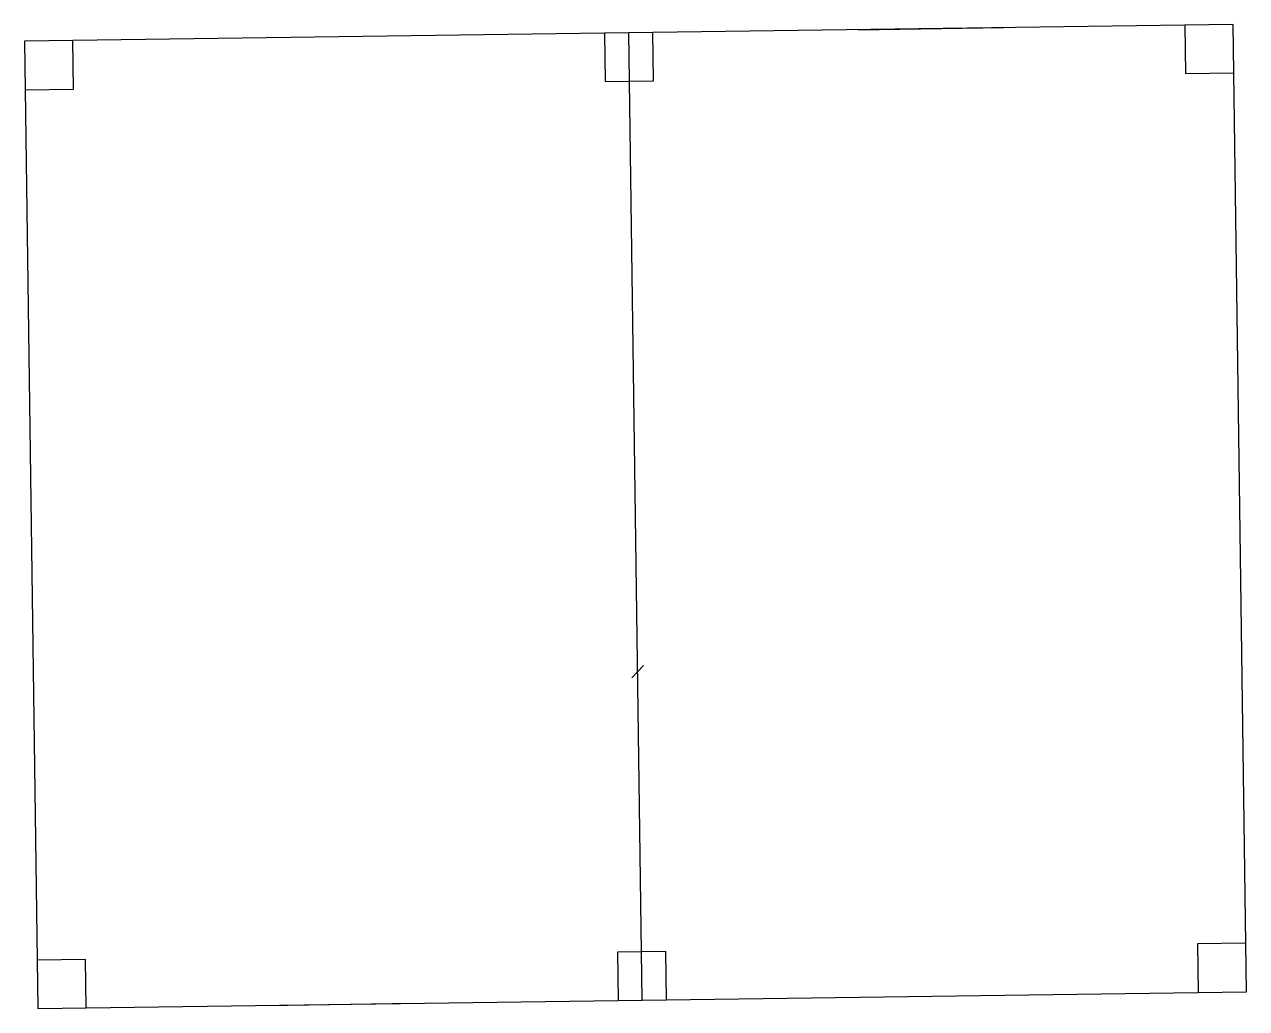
# Model space of a CAD drawing. Header units: metres. Extents: x -112 to 9999, y 0 to 8139.
import ezdxf

# ---------------------------------------------------------------- set-up
doc = ezdxf.new("R2010")
doc.units = ezdxf.units.M
for name, color, linetype in [('A-DOOR', 3, 'Continuous'), ('A-GLAZ', 4, 'Continuous'), ('A-WALL', 1, 'Continuous'), ('S-COL', 2, 'Continuous')]:
    doc.layers.add(name, color=color, linetype=linetype)

msp = doc.modelspace()

# ---------------------------------------------------------------- linework, layer by layer
at = {"layer": 'A-DOOR'}
msp.add_line((4912.285, 2735.52), (5010.879, 2836.906), dxfattribs=at)
at = {"layer": 'A-GLAZ'}
for p, q in [((6787.63, 8095.559), (7987.513, 8112.314)), ((1899.815, 26.528), (3099.698, 43.283))]:
    msp.add_line(p, q, dxfattribs=at)
at = {"layer": 'A-WALL'}
for p, q in [((9887.328, 8138.842), (-111.697, 7999.22)), ((9999.025, 139.622), (9887.328, 8138.842)), ((-111.697, 7999.22), (0, 0)), ((4999.513, 69.811), (4887.815, 8069.031)), ((0, 0), (9999.025, 139.622))]:
    msp.add_line(p, q, dxfattribs=at)
at = {"layer": 'S-COL'}
for points in [[(9492.952, 7733.296), (9892.913, 7738.881), (9887.328, 8138.842), (9487.367, 8133.257), (9492.952, 7733.296)], [(-106.113, 7599.259), (293.848, 7604.844), (288.264, 8004.805), (-111.697, 7999.22), (-106.113, 7599.259)], [(4693.42, 7666.278), (5093.381, 7671.863), (5087.796, 8071.824), (4687.835, 8066.239), (4693.42, 7666.278)], [(9599.064, 134.037), (9999.025, 139.622), (9993.44, 539.583), (9593.479, 533.998), (9599.064, 134.037)], [(0, 0), (399.961, 5.585), (394.376, 405.546), (-5.585, 399.961), (0, 0)], [(4799.532, 67.018), (5199.493, 72.603), (5193.908, 472.564), (4793.947, 466.979), (4799.532, 67.018)]]:
    msp.add_lwpolyline(points, close=True, dxfattribs=at)

doc.saveas('drawing.dxf')
